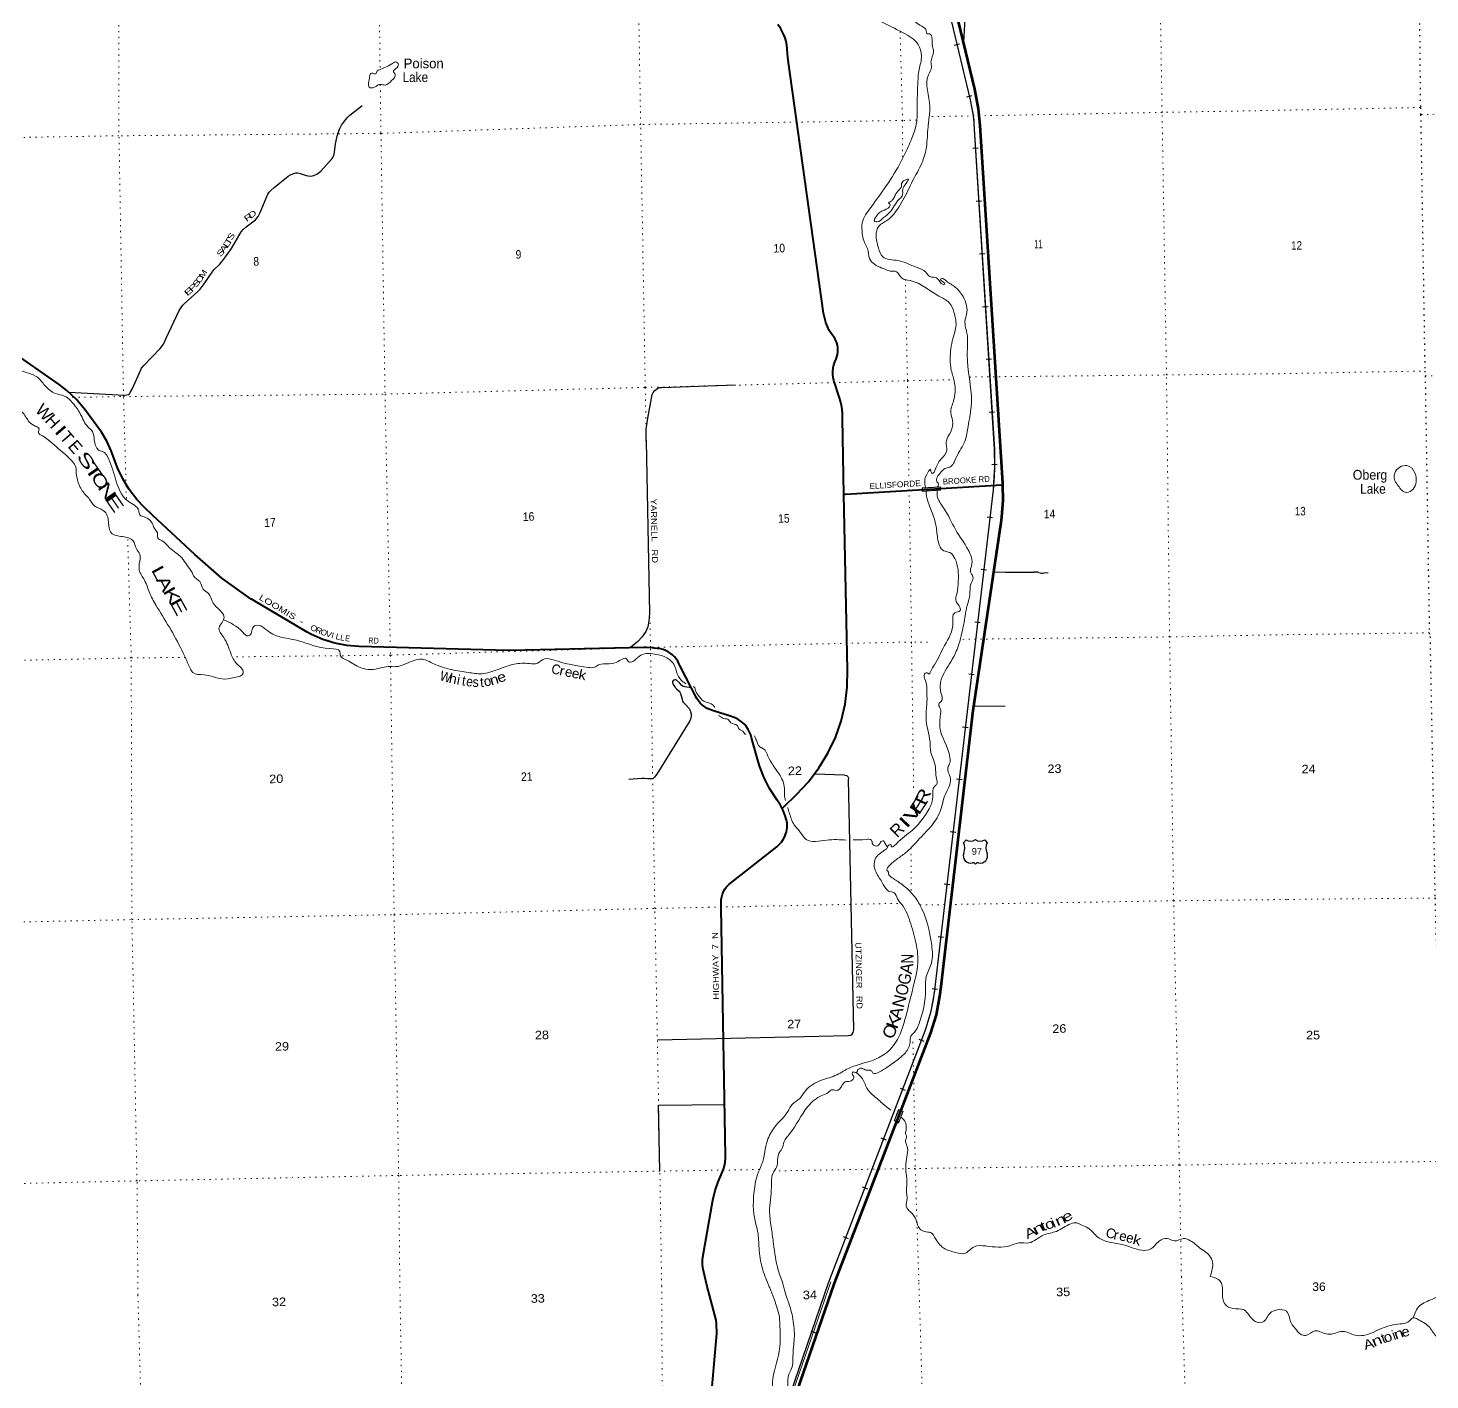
# Model space of a CAD drawing. Header units: feet. Extents: x 242557 to 489137, y 368785 to 557307.
# Drawn here: x 369920 to 398559, y 460875 to 488499 of the extents above; entities that cross this region are included whole.
import ezdxf
from ezdxf.enums import TextEntityAlignment as Align

# ---------------------------------------------------------------- set-up
doc = ezdxf.new("R2010")
doc.units = ezdxf.units.FT
doc.header["$LTSCALE"] = 80
doc.header["$PDMODE"] = 32
doc.header["$PDSIZE"] = 40
doc.linetypes.add('DOTTED', pattern=[1.5, 0.3, -1.2])
for name, color, linetype, lineweight in [('16', 7, 'Continuous', 25), ('20', 7, 'Continuous', 70), ('26', 7, 'Continuous', 40), ('27', 7, 'Continuous', 25), ('29', 7, 'Continuous', 25), ('30', 7, 'Continuous', 35), ('34', 7, 'Continuous', 25), ('39', 7, 'Continuous', 13), ('41', 7, 'Continuous', 13), ('57', 7, 'Continuous', 13), ('6', 7, 'DOTTED', 25), ('61', 7, 'Continuous', 13), ('7', 7, 'DOTTED', 13)]:
    doc.layers.add(name, color=color, linetype=linetype, lineweight=lineweight)

msp = doc.modelspace()

# ---------------------------------------------------------------- linework, layer by layer
at = {"layer": '16'}
for p, q in [((389029.59, 471851.74), (389080.9, 471910.5)), ((389272.66, 471916.47), (389272.38, 471916.27)), ((389464.75, 471910.59), (389516.14, 471851.74))]:
    msp.add_line(p, q, dxfattribs=at)
for centre, radius, start, end in [((388836.61, 471741.11), 222.05, 332.97043, 29.75871), ((389171.98, 472068.16), 182.07, 239.97227, 303.45418), ((389373.76, 472067.66), 181.52, 236.33975, 300.08743), ((389373.75, 472068.16), 182.07, 236.54582, 236.59441), ((389709.11, 471741.11), 222.05, 150.24129, 207.02957), ((389175.8, 471586.21), 151.42, 159.09177, 283.81923), ((389369.92, 471586.21), 151.42, 256.18077, 20.90823)]:
    msp.add_arc(centre, radius, start, end, dxfattribs=at)
for centre, major_axis, start_param, end_param in [((389231.14, 471387.39), (-19.56, 51.67), 4.95877769, 6.28318531), ((389314.59, 471387.39), (19.56, 51.67), 0, 1.32637542)]:
    msp.add_ellipse(centre, major_axis=major_axis, ratio=0.929097, start_param=start_param, end_param=end_param, dxfattribs=at)
at = {"layer": '20'}
for points in [[(389835.95, 479168.77), (389835.37, 479196.91), (389371.92, 486505.88), (389338.79, 486849.19), (389260.77, 487248.54), (387098.28, 496227.86), (387067.16, 496367.57), (387023.45, 496652.45), (387009.76, 496940.33), (387012.46, 497049.66), (387463.47, 502134.45), (387485.49, 502492.27), (387469.98, 502850.44), (387417.12, 503205.01), (387327.49, 503552.12), (387213.23, 503861.95), (385174.54, 508892.47)], [(386397.52, 462855.95), (387753.71, 466384.99), (388362.36, 467968.81), (388475.44, 468336.83), (388549.43, 468714.65), (388572.48, 468917.22), (389229.65, 474553.45), (389271.79, 474872.32), (389319.93, 475193.36), (389796.97, 478397.16), (389813.22, 478502.78), (389842.49, 478849.27), (389835.95, 479168.77)], [(381480.86, 448399.25), (381563.45, 448785.19), (381569.89, 448815.3), (381648.14, 449110.31), (381657.16, 449144.32), (381662.38, 449160.31), (386397.52, 462855.95)]]:
    msp.add_lwpolyline(points, dxfattribs=at)
at = {"layer": '26'}
for points in [[(386588.12, 478970.59), (386555.79, 480518.72), (386554.73, 480638.25), (386541.19, 480757), (386515.31, 480873.7), (386493.96, 480942.2), (386378.06, 481298.57), (386365.31, 481361.9), (386359.26, 481426.2), (386359.95, 481490.79), (386367.4, 481554.95), (386381.51, 481617.98), (386402.13, 481679.19), (386426.8, 481733.59), (386443.87, 481779.26), (386456.07, 481826.45), (386463.27, 481874.67), (386465.39, 481923.37), (386462.41, 481972.03), (386454.36, 482020.11), (386441.33, 482067.08), (386423.46, 482112.43), (386400.95, 482155.67), (386374.27, 482196), (386334.57, 482247.53), (386288.06, 482320.91), (386249.47, 482398.76), (386219.23, 482480.22), (386197.67, 482564.38), (386170.95, 482675.71), (385447.32, 487845.88), (385432.98, 487970.55), (385430.95, 488071.02), (385424.03, 488148.78), (385409.02, 488225.38), (385386.09, 488299.99), (385355.48, 488371.8), (385342.01, 488397.99), (385295.84, 488483.27), (385238.01, 488568.15)], [(385325.44, 472553.8), (385290.66, 472621.47), (385224.62, 472722.38), (385069.28, 472961.92), (384957.6, 473177.45), (384869.06, 473403.48), (384841.33, 473492.86), (384699.19, 473996.75), (384682.91, 474055.68), (384660.57, 474112.59), (384632.39, 474166.85), (384598.7, 474217.87), (384559.86, 474265.08), (384516.3, 474307.98), (384468.49, 474346.09), (384416.96, 474378.99), (384362.28, 474406.33), (384305.03, 474427.8), (384291.28, 474431.96), (383920.93, 474549.2), (383904.04, 474553.8), (383847.8, 474573.26), (383793.9, 474598.5), (383742.93, 474629.24), (383695.46, 474665.13), (383652, 474705.79), (383613.03, 474750.77), (383578.97, 474799.57), (383249.97, 475448.33), (383217.04, 475515.27), (383191.03, 475564.41), (383160.03, 475610.56), (383124.37, 475653.21), (383084.45, 475691.91), (383040.71, 475726.22), (382993.62, 475755.77), (382943.69, 475780.23), (382891.49, 475799.34), (382837.57, 475812.89), (382835.14, 475813.36), (382711.94, 475829.34), (382686.79, 475832.6), (382661.94, 475834.13), (382551.77, 475839.37), (382526.92, 475840.55), (382501.77, 475840.02), (379775.35, 475781.8), (379468.24, 475785.86), (376684.79, 475860.21), (376433.43, 475883.52), (376185.88, 475932.97), (375944.85, 476008.03), (375712.99, 476107.87), (375621.15, 476155.73), (374487.56, 476826.31), (374480.83, 476830.55), (373878.91, 477255.45), (373324.7, 477740.93), (372466.25, 478542.09), (372289.05, 478707.42), (372140.2, 478866.96), (371985.88, 479068.53), (371853.47, 479285.13), (371744.42, 479514.39), (371659.94, 479753.78), (371621.24, 479860.82), (371532.47, 480055.88), (371423.8, 480240.59), (371082.57, 480706.28), (370907.08, 480908.97), (370711.36, 481092.19), (370553.06, 481215.28), (369539.92, 481921.81)], [(386588.12, 478970.59), (386617.41, 478972.38), (388562.18, 479091.05), (389809.47, 479167.15), (389835.95, 479168.77)], [(385325.44, 472553.8), (385352.22, 472579.9), (385620.1, 472840.87), (385862.73, 473098.49), (386077.11, 473380.05), (386260.87, 473682.48), (386412.02, 474002.47), (386528.9, 474336.49), (386610.21, 474680.91), (386655.08, 475031.94), (386663.02, 475385.74), (386662.84, 475391.46), (386588.12, 478970.59)], [(383783.11, 462810.46), (383707.99, 463168.18), (383700.18, 463244.23), (383700.37, 463320.67), (383706.84, 463385.53), (383910.6, 464550.65), (383956.85, 464744.66), (384018.63, 464921.77), (384077.54, 465065.29), (384125.61, 465181.83), (384148.23, 465253.83), (384163.21, 465327.8), (384170.37, 465402.92), (384170.68, 465455.92), (384080.16, 470513.69), (384077.57, 470577.41), (384076.41, 470634.07), (384081.18, 470690.54), (384091.83, 470746.2), (384108.23, 470800.44), (384130.22, 470852.66), (384157.55, 470902.31), (384189.91, 470948.83), (384226.96, 470991.7), (384232.77, 470997.66), (385219.54, 471771.38), (385266.77, 471816.41), (385309.03, 471866.13), (385345.87, 471919.99), (385376.87, 471977.41), (385401.7, 472037.75), (385412.88, 472072.84), (385423.36, 472118.76), (385428.99, 472165.53), (385429.69, 472212.62), (385425.47, 472259.53), (385424.8, 472263.34), (385420.39, 472288.37), (385413.56, 472313.34), (385389.41, 472401.76), (385345.79, 472514.2), (385325.44, 472553.8)], [(383861.62, 460355.61), (383987.96, 461824.69), (383984.94, 462026.35), (383978.55, 462100.03), (383783.11, 462810.46)]]:
    msp.add_lwpolyline(points, dxfattribs=at)
at = {"layer": '29'}
for p, q in [((370756.22, 481059.74), (371889.39, 481000.15)), ((382546.45, 480054.7), (382617.3, 476542.76)), ((390677.97, 477366.58), (390757.37, 477374.54)), ((389239.35, 474648.45), (389879.62, 474645.46)), ((386787.19, 468026.77), (386683.01, 473150.48)), ((382777.23, 467824.01), (386676.46, 467910.59))]:
    msp.add_line(p, q, dxfattribs=at)
for points in [[(388980.66, 493819.67), (389048.09, 488570.21), (389031.35, 488201.01)], [(371889.39, 481000.15), (371936.63, 481001.52), (371971.85, 481014.5), (371991.3, 481026.56), (372008.92, 481049.74), (372050.62, 481130.43), (372221.14, 481516.22), (372240.62, 481550.53), (372287.87, 481605.25), (372621.51, 481953.95), (372667.87, 482009.6), (372688.24, 482042.98), (372740.14, 482161.68), (373007.05, 482725.54), (373045.07, 482791.39), (373073.78, 482829.4), (373106.23, 482863.73), (373391.68, 483114.12), (373437.07, 483163.26), (373518.63, 483274.55), (373694.74, 483534.24), (373718.81, 483563.89), (373837.44, 483675.18), (373865.27, 483706.73), (373896.75, 483749.37), (374074.69, 483994.2), (374274.87, 484335.48), (374315.69, 484385.59), (374378.67, 484439.34), (374564.03, 484580.31), (374595.58, 484611.88), (374617.82, 484645.26), (374660.41, 484728.69), (374816.11, 485107.06), (374843.04, 485143.28), (374876.4, 485178.52), (374949.57, 485240.61), (375231.3, 485470.6), (375283.26, 485498.48), (375342.58, 485524.44), (375388.91, 485537.43), (375424.07, 485537.37), (375479.74, 485526.3), (375602.01, 485485.44), (375639.14, 485476.22), (375679.92, 485474.36), (375722.55, 485476.22), (375757.71, 485485.44), (375818.94, 485511.46), (375876.34, 485552.21), (375900.49, 485572.67), (376135.84, 485834.13), (376155.36, 485864.8), (376164.63, 485892.62), (376180.32, 485960.26), (376202.56, 486130.9), (376232.22, 486286.7), (376254.53, 486359.1), (376290.68, 486447.21), (376325.89, 486513.99), (376381.5, 486599.31), (376446.37, 486673.5), (376492.71, 486718.01), (376742.71, 486916.3)], [(382546.45, 480054.7), (382550.15, 480304.16), (382579.8, 480530.44), (382668.77, 481012.68), (382687.31, 481053.49), (382724.38, 481094.29), (382787.4, 481138.81), (382828.18, 481153.65), (382868.96, 481157.36), (384370.34, 481205.58)], [(389647.44, 477390.06), (389885.43, 477380.77), (390467.37, 477384.06)], [(382617.3, 476542.76), (382603.91, 476377.57), (382577.96, 476266.29), (382537.18, 476169.84), (382459.33, 476051.13), (382377.77, 475962.1), (382217.75, 475832.45)], [(383471.42, 475015.01), (383328.65, 475036.58), (383300.84, 475045.85), (383273.05, 475066.25), (383224.85, 475118.19), (383165.54, 475173.83), (383150.7, 475181.25), (383135.88, 475181.25), (383113.63, 475173.83), (383098.81, 475166.41), (383083.98, 475147.86), (383083.98, 475129.32), (383098.81, 475088.51), (383147, 475018.03), (383165.54, 474999.48), (383221.15, 474947.55), (383234.11, 474929), (383250.8, 474899.32), (383280.46, 474788.03), (383289.72, 474745.38), (383302.7, 474724.97), (383362.02, 474665.62), (383425.04, 474595.14), (383445.42, 474554.33), (383454.7, 474524.66), (383465.81, 474482), (383465.82, 474439.34), (383460.25, 474398.53), (383436.16, 474346.6), (382765.17, 473252.27), (382720.69, 473192.92), (382706.78, 473179.01), (382690.1, 473167.88), (382673.42, 473160.46), (382653.96, 473159.53), (382579.82, 473159.53), (382510.3, 473164.17), (382461.19, 473163.24), (382195.2, 473147.48)], [(386602.17, 473235.48), (386602.17, 473235.48), (385992.25, 473256.61)], [(386602.17, 473235.48), (386636.78, 473227.71), (386654.39, 473218.44), (386665.97, 473206.85), (386675.71, 473188.76), (386683.01, 473150.48)], [(386676.46, 467910.59), (386727.62, 467922.07), (386757.28, 467940.62), (386777.67, 467972.15), (386787.19, 468026.77)], [(382827.34, 465141.64), (382801.61, 466487.38), (384150.84, 466504.05)]]:
    msp.add_lwpolyline(points, dxfattribs=at)
for centre, radius, start, end in [((390480.24, 477048.44), 335.88, 74.29643, 92.19639), ((390633.75, 477558.07), 196.52, 251.42711, 283.00336)]:
    msp.add_arc(centre, radius, start, end, dxfattribs=at)
at = {"layer": '34'}
for p, q in [((388841.59, 488151.57), (388949.16, 488177.32)), ((389091.76, 487094.99), (389199.33, 487120.74)), ((389220.43, 486042.34), (389330.82, 486049.25)), ((389285.69, 484958.51), (389396.08, 484965.42)), ((389355.31, 483888.56), (389465.71, 483895.47)), ((389420.58, 482804.73), (389530.97, 482811.64)), ((389490.2, 481734.78), (389600.59, 481741.69)), ((389555.46, 480650.95), (389665.86, 480657.86)), ((389608.84, 479583.23), (389719.45, 479584.31)), ((389514.79, 478509.13), (389624.64, 478496.24)), ((389392.45, 477443.92), (389502.31, 477431.03)), ((389263.35, 476365.83), (389373.2, 476352.94)), ((389141.01, 475300.62), (389250.87, 475287.73)), ((389011.9, 474222.53), (389121.76, 474209.64)), ((388889.57, 473157.32), (388999.42, 473144.43)), ((388760.46, 472079.23), (388870.32, 472066.34)), ((388638.13, 471014.01), (388747.98, 471001.13)), ((388509.02, 469935.92), (388618.88, 469923.04)), ((388386.68, 468870.72), (388496.54, 468857.82)), ((388115.8, 467836.68), (388219.08, 467797.09)), ((387734.46, 466834.57), (387837.74, 466794.98)), ((387343.39, 465821.65), (387446.67, 465782.06)), ((386962.05, 464819.54), (387065.34, 464779.95)), ((386570.98, 463806.62), (386674.26, 463767.03)), ((385908.68, 461872.73), (386013.23, 461836.62))]:
    msp.add_line(p, q, dxfattribs=at)
at = {"layer": '34', "lineweight": 13}
for p, q in [((388238.45, 467999.89), (386264.41, 462850.08)), ((386316.52, 462881.76), (381503.94, 448946.6))]:
    msp.add_line(p, q, dxfattribs=at)
for points in [[(386597.94, 497756.9), (389165.23, 487029.07), (389200.16, 486852.97)], [(389241.98, 486548.27), (389249.49, 486434.24), (389659.36, 479889.64), (389662.95, 479521.39), (389652.2, 479335.8)], [(389652.2, 479335.8), (389636.53, 479065.32), (388444.04, 468900.43)]]:
    msp.add_lwpolyline(points, dxfattribs=at)
at = {"layer": '34'}
for points in [[(386599.01, 497757.14), (389166.3, 487029.31), (389201.24, 486853.19), (389208.4, 486819.35), (389214.75, 486785.5), (389220.53, 486751.54), (389225.95, 486717.3), (389230.56, 486683.08), (389234.55, 486648.93), (389238.2, 486614.51), (389241.03, 486580.1), (389243.08, 486548.34), (389250.59, 486434.31), (389660.46, 479889.68), (389664.05, 479521.36), (389653.3, 479335.74), (389637.63, 479065.22), (388445.13, 468900.3), (388436.78, 468829.22), (388426.85, 468758.72), (388415.7, 468688.35)], [(388415.7, 468688.35), (388403.68, 468617.67), (388390.09, 468547.58), (388375.32, 468478.04), (388359.7, 468408.17), (388342.49, 468338.89), (388324.11, 468270.15), (388304.47, 468201.15), (388283.69, 468133.09), (388262.1, 468065.12), (388239.48, 467999.51), (386266.98, 462853.7)], [(386267, 462853.71), (381504.98, 448946.24), (381499.87, 448931.85), (381470.99, 448858.02), (381441.52, 448785.03), (381410.62, 448712.25), (381377.91, 448639.92), (381344.61, 448568.41), (381310.11, 448497.53), (381273.79, 448427.07), (373438.12, 434617.2)]]:
    msp.add_lwpolyline(points, dxfattribs=at)
at = {"layer": '34', "lineweight": 13}
for centre, radius, start, end in [((387268.62, 486432.65), 1976.74, 3.35322, 12.27674), ((384380.3, 469354.43), 4089.03, 340.65459, 353.62537)]:
    msp.add_arc(centre, radius, start, end, dxfattribs=at)
at = {"layer": '39'}
msp.add_line((387653.9, 466305.57), (387660.75, 466301.12), dxfattribs=at)
for points in [[(382311.61, 500461.21), (382408.64, 500303.88), (382496.07, 500281.9), (382584.29, 500306.49), (382622.11, 500250.81), (382609.77, 500027.86), (382640.68, 499850.57), (382735.75, 499768.07), (382784.34, 499686.37), (382842.34, 499554.32), (383131.48, 499310.98), (383463.22, 499060.66), (383649.05, 498751.85), (383725.15, 498468.49), (383791, 498267.83), (383739.31, 498082.3), (383776.8, 497884.94), (383930.49, 497492.31), (384027.26, 497345.09), (384351.54, 496685.75), (384524.73, 496396.85), (384904.49, 496087.08), (385037.69, 496013.68), (385190.92, 495946.88), (385768.38, 495800.18), (386002.18, 495741.58), (386206.83, 495639.7), (386270.24, 495455.18), (386265.96, 494924.8), (386190.89, 494552.45), (386142.33, 494324.5), (386129.36, 494048.91), (386101.24, 493580.64), (386030.2, 493208.4), (385976.12, 493036.97), (385927.04, 492829.24), (385570.02, 492117.54), (385455.71, 492009.29), (385403.18, 491933.02), (385435.73, 491923.76), (385509.19, 491972.24), (385506.27, 491852.75), (385456.33, 491754.29), (385502.06, 491704.9), (385564.05, 491728.79), (385605.16, 491778.45), (385646.32, 491749.18), (385584.44, 491644.33), (385466.89, 491582.54), (385375.33, 491608.46), (385292.68, 491525.33), (385153.3, 491448.79), (385055.03, 491345.01), (384992.36, 491347.41), (384908.22, 491320.9), (384833.12, 491335.12), (384681.42, 491189.45), (384497.95, 490945.79), (384478.5, 490840.04), (384482.11, 490779.42), (384509.68, 490729.55), (384478.87, 490672.06), (384412.52, 490583.29), (384363.91, 490357.36), (384458.55, 490214.13), (384593.08, 489936.35), (384681.98, 489703.92), (384831.81, 489535.84), (384973.56, 489367.54), (385281.14, 489345.29), (385490.36, 489377.11), (385795.03, 489466.09), (385994.16, 489497.65), (386134.92, 489521.6), (386379.07, 489376.24), (386762.97, 489062.53), (386795.47, 488978.38), (386772.36, 488935.27), (386855.06, 488862.57), (387339.82, 488630.45), (387794.15, 488403.6), (388105.44, 488162.86), (388172.04, 487933.89), (388122.95, 487649.25), (388094.78, 487336.83), (388083.55, 486917.59), (388073.97, 486589.47), (387952.96, 486197.69), (387800.24, 485859.72), (387134.39, 484832.26), (386962.82, 484520.11), (386962.44, 484303.54), (386990.52, 484156.53), (387067.48, 483994.63), (387111.29, 483787.32), (387362.78, 483593.58), (387534.07, 483531.3)], [(389160.97, 480564.64), (389191.68, 480856.89), (389105.74, 481824.07), (389100.24, 482265.13), (389066.04, 482414), (389059.83, 482496.82), (389099.15, 482692.14), (388994.74, 483053.7), (388845.07, 483215.71), (388659.92, 483344.41), (388590.29, 483381.03), (388558.26, 483370.07), (388601.92, 483322.64), (388645.9, 483263.08), (388599.32, 483267.93), (388530.8, 483338.98), (388474.82, 483394.18), (388344.91, 483419.09), (388259.77, 483507.92), (388065.16, 483612.09), (387694, 483748.03), (387380.95, 483824.78), (387291.3, 484008.62), (387246.01, 484272.56), (387286.33, 484429.46), (387464.49, 484567.73), (387705.85, 484837.19), (387919.82, 485227.37), (388015.65, 485424.19), (388196.15, 485781.1), (388271.43, 486068.46), (388305.12, 486478.17), (388319.79, 486612.13), (388342.64, 486896.08), (388313.51, 487544.98), (388374.18, 487696.35), (388365.31, 487803.38), (388418.28, 488017.29), (388387.91, 488174.35), (388336.13, 488377.4), (388279.25, 488390.07), (388269.85, 488440.42), (388139.51, 488558.42), (387923.03, 488726.77), (387636.05, 488810.28), (387430.03, 488887.84), (387316.42, 488984.01), (387255.66, 488990.51), (387278.71, 488958.73), (387302.29, 488906.73), (387172.1, 488941.76), (387124.52, 488985.03), (387141.51, 489030), (387075.28, 489091), (386953.02, 489209.21), (386760.01, 489406.51), (386228.73, 489718.36), (386045.91, 489758.07), (385725.25, 489662.6), (385345.96, 489569.62), (385005.71, 489605.19), (384940.38, 489708.71), (384672.56, 490371.56), (384710.39, 490700.43), (384892.11, 491010.82), (385110.26, 491164.32), (385575.67, 491439.68), (385832.91, 491565.87), (386034.26, 491589.39), (386081.59, 491633.14), (386048.03, 491680.83), (385921.35, 491659.28), (385860.53, 491667.79), (385864.68, 491817.67), (385860.87, 492040.2), (385980.65, 492247.77), (386144.47, 492470.67), (386185.79, 492512.23), (386154.83, 492537.73), (386104.21, 492542.46), (386117.28, 492660.2), (386113.46, 492728.91), (386079.63, 492786.71), (386102.05, 492933.02), (386119.16, 492973.95), (386190.81, 492937.38), (386246.85, 492957.07), (386319.72, 493027.81), (386386.97, 493082.2), (386416.81, 493022.27), (386457.01, 492875.58), (386492.7, 492746.99), (386527.01, 492747.9), (386501.74, 492864.62), (386436.31, 493126), (386395.99, 494047.83), (386424.9, 494331.94)], [(377099.2, 487648.23), (377348.58, 487766.11), (377446.58, 487803.1), (377479.67, 487773.61), (377428.03, 487662.96), (377382.78, 487617.24), (377420.91, 487549.44), (377347.39, 487426.07), (377218.53, 487333.62), (377115.17, 487347.09), (377035.23, 487314.62), (376933.25, 487275.51), (376890.39, 487292.59), (376878.02, 487379.29), (376896.99, 487503.25), (376911.81, 487554.24), (376941.55, 487575.26), (377016.6, 487563.07), (377038.17, 487587.93), (377051.4, 487622.68), (377099.2, 487648.23)], [(387562.36, 484968.95), (387609.21, 485030.9), (387647.46, 485112.86), (387737.55, 485220.48), (387762.62, 485265.67), (387765.17, 485322.4), (387790.41, 485361.52), (387862.06, 485401.86), (387898.12, 485412.93), (387858.02, 485324.85), (387788.38, 485207.65), (387775.94, 485065.65), (387713.05, 484999.23), (387528.04, 484737.32), (387391.74, 484620.39), (387260.6, 484538), (387215.93, 484546.95), (387251.42, 484657.17), (387337.94, 484746.48), (387413.85, 484778.84), (387528.42, 484876.98), (387521.68, 484903.11), (387500.86, 484926.85), (387532.62, 484947.93), (387562.36, 484968.95)], [(387534.07, 483531.3), (387663.72, 483516.5), (387765.96, 483391.69), (387943.09, 483337.67), (388522.92, 483023.05), (388738.56, 482887.06), (388834.58, 482691.25), (388877.75, 482431.3), (388814.37, 482152.36), (388758.53, 481740.04), (388780.88, 481503.83), (388848.05, 481252.61), (388825.51, 480879.62), (388771.27, 480637.35), (388807.65, 480482.47), (388771.3, 480250.79), (388681.32, 480062.22), (388681.95, 479961.04), (388690.29, 479874.23), (388575.71, 479699.18), (388460.01, 479489.69), (388393.72, 479398.9), (388364.46, 479436.58), (388355.17, 479482.88), (388302.26, 479420.77), (388236.65, 479226.78), (388252.12, 479112.75)], [(369431.04, 480913.06), (369292.48, 481113.82), (369179.35, 481268.71), (369055.49, 481293.78), (368687.85, 481603.87), (368634.58, 481709.73), (368713.2, 481869.66), (368727.07, 482033.97), (368779.6, 482110.23), (369049.84, 481971.63), (369211.94, 481874.71), (369315.35, 481782.31), (369500.45, 481732.54), (369713.54, 481539.82), (369934.17, 481444.43), (370110.03, 481362.04), (370263.84, 481196.08), (370480.22, 481031.78), (370663.35, 480979.93), (370789.02, 480886.1), (370914.25, 480731.53), (370987.92, 480618.11), (371058.34, 480474.25), (371146.5, 480347.04), (371208.54, 480292.01), (371310.71, 479938.49), (371373.12, 479869.3), (371464.9, 479835.29), (371542.12, 479740.18), (371698.89, 479307.15), (371963.86, 478830.42), (372180.98, 478637.8), (372205.51, 478549.39), (372293.41, 478509.2), (372467.09, 478355.92), (372503.68, 478269.85), (372564.55, 478182.41), (372571.29, 478079.36), (372661.74, 478019.01), (372812.84, 477879.29), (373058.54, 477675.28), (373161.25, 477532.27), (373270.5, 477371.21), (373300.56, 477303.19), (373426.76, 477189.13), (373499.46, 477035.2), (373611.1, 476936.95), (373681.63, 476789.04), (373800.76, 476636.34), (373924.56, 476459.47), (373886.9, 476355.26), (373821.03, 476248.28), (373917.21, 476046.4), (374060.97, 475724.35), (374185.83, 475507.03), (374295.77, 475396.59), (374313.94, 475320.16), (374140.62, 475228.57), (373882.85, 475199.51), (373515.04, 475284.94), (373285.64, 475329.5), (373237.2, 475405.13), (373091.47, 475725.11), (372559.95, 476662.34), (372409.23, 476941.71), (372296.91, 477220.08), (372192.65, 477421.74), (372193.19, 477555.33), (372200.32, 477745.77), (372134.73, 477859.4), (372065.9, 478019.5), (371851.53, 478106.95), (371621.34, 478181.84), (371576.2, 478285.89), (371539.46, 478531.84), (371457.82, 478641.01), (371277.61, 478735.43), (371177.23, 478866.36), (371027.14, 479044.56), (370928.31, 479270.65), (370904.94, 479391.47), (370895.33, 479526.82), (370829.74, 479640.45), (370659.84, 479803.96), (370331.39, 480082.7), (370212.05, 480166.58), (370131.43, 480237.32), (370143.7, 480308.48), (370065.41, 480367.13), (369946.12, 480448.99), (369822.27, 480627.88), (369723, 480716.34), (369560.79, 480817.31), (369431.04, 480913.06)], [(388501.3, 479125.19), (388518.53, 479183.6), (388484.86, 479235.34), (388479.5, 479285.79), (388553.12, 479405.12), (388649.63, 479498.74), (388747.9, 479525.61), (388882.02, 479725.47), (389060.93, 480066.15), (389123.94, 480359.25), (389160.97, 480564.64)], [(397927.74, 479123.16), (397824.57, 479325.64), (397878.3, 479470.47), (398016.14, 479556.22), (398150.03, 479536.59), (398266.9, 479356.66), (398268.33, 479184.57), (398184.03, 479051.28), (398053.3, 479014.27), (397967.16, 479073.31), (397927.74, 479123.16)], [(388265.46, 479035.78), (388269.2, 478986.79), (388397.08, 478577.28), (388465.8, 478344.32), (388501.16, 478074.05), (388627.03, 477818.31), (388749.19, 477781.05), (388853.34, 477660.34), (388923.96, 477200.75), (388890.53, 476934.74), (388878.31, 476784.65), (388941.35, 476691.19), (388962.01, 476596.61), (388850.15, 476549.13), (388814.71, 476359.98), (388641.48, 475879.8), (388439.62, 475489.94), (388354.58, 475344), (388325.31, 475304.78), (388270.23, 475325.59), (388232.52, 475300.31), (388247.81, 475179.28), (388283.12, 474911.03), (388281.25, 474674.19), (388263.97, 474408.6), (388345.64, 473912.87), (388363.31, 473700.83), (388451.2, 473429.92), (388478.38, 473163.48), (388487.41, 473050.38), (388436.15, 473002.48), (388401.46, 472785.01), (388286.39, 472474.35), (387986.92, 472110.25), (387651.11, 471822.11), (387561.56, 471771.17), (387551.25, 471779), (387550.46, 471809.34), (387512.06, 471810.35), (387469.35, 471744.46), (387417.99, 471700.6), (387224.8, 471519.43), (387218.15, 471310.8), (387345.45, 471077.36), (387440.47, 470919.97), (387500.48, 470864.88), (387610.48, 470829.33), (387682.34, 470707.76), (387797.48, 470552.93), (387897.7, 470351.16), (388030.09, 469923.56), (388098.48, 469472.01), (388004.07, 468912.95), (387850.48, 468299.71), (387679, 467829.7), (387428.08, 467539.74), (387147.04, 467396.74), (386814.38, 467296.9), (386574.93, 467185.34), (386441.56, 467110.99), (386129.4, 466999.55), (385805.71, 466788.63), (385676.79, 466621.3), (385532.42, 466504.16), (385439.3, 466358.01), (385170.9, 466041.28), (385022.59, 465766.17), (384970.15, 465532.04), (384943.48, 465393.71), (384911.88, 465289.66), (384822.53, 465076.82), (384746.13, 464678.13)], [(385342.15, 462839.14), (385245.43, 463120.74), (385148.52, 463658.57), (385108.28, 463961.09), (385068.94, 464306.14), (385106.09, 464815.12), (385140.84, 465107.47), (385208.52, 465222.59), (385269.24, 465525.76), (385314.13, 465585.63), (385364.49, 465744.82), (385477.47, 465903.64), (385850.57, 466463.97), (386137.62, 466686.06), (386271.15, 466754.35), (386336.48, 466804.64), (386427.68, 466792.88), (386546.5, 466883.03), (386610.93, 466967.71), (386685.51, 466973.72), (386777.08, 467024.71), (386791.95, 467073.68), (386756.32, 467123.33), (386775.28, 467170.38), (386822.07, 467157.45), (386861.75, 467184.81), (386863.19, 467207.11), (386892.98, 467226.11), (386910.73, 467242.76), (386998.04, 467224.83), (387089.51, 467202.95), (387146.29, 467194.33), (387179.85, 467146.64), (387312.53, 467170.37), (387598.51, 467356.01), (387841.57, 467560.75), (387941.01, 467773.86), (387955.89, 467899.73), (388030.42, 467984.68), (388115.3, 468136.68), (388253.7, 468866.91), (388269.38, 469116.26), (388375.2, 469394.3), (388379.84, 469756.7), (388131.63, 470596.14), (387963.96, 470828.52), (387738.66, 471024.98), (387547.4, 471155.54), (387499.49, 471210.94), (387498.38, 471253.42), (387467.2, 471287), (387528.93, 471397.92), (387663.26, 471512.77), (387843.59, 471645.03), (388097.49, 471898.63), (388380.23, 472207.64), (388569.6, 472534.43), (388647.06, 472815.77), (388763.13, 473164.91), (388712.68, 473394.31), (388747.05, 473470.1), (388753.91, 473593.74), (388547.7, 474217.73), (388562.85, 474487.31), (388549.53, 474610.42), (388526.21, 474652.31), (388525.26, 474688.71), (388576.51, 474736.61), (388569.73, 474918.58), (388556.62, 475110.51), (388744.13, 475508.08), (388882.83, 475764.72), (388935.63, 475907.79), (388996.14, 476142.13), (389065.68, 476494.1), (389081.04, 476601.77), (389157.65, 476915.47), (389185.7, 477155.02), (389225.17, 477267.38), (389194.95, 477341.47), (389171.43, 477391.44), (389194.54, 477511.46), (389123.33, 477839.48), (388866.17, 478249.63), (388622.18, 478696.55), (388492.7, 478936.01), (388491.33, 479048.66)], [(373921.85, 476408.8), (374306.22, 476153.8), (374421.32, 476077.9), (374476.61, 476125.91), (374505.99, 476238), (374567.24, 476290.21), (374851.55, 476154), (375120.94, 476047.76), (375445.89, 475979.41), (376086.34, 475818.19), (376289.92, 475756.76), (376295.76, 475688.1), (376431.78, 475584.42), (376716.63, 475427.99), (376925.63, 475390.99), (377281.55, 475450.97), (377435.05, 475450.97), (377771.38, 475565.07), (377976.46, 475600.83), (378207.07, 475509.76), (378575.79, 475389.95), (378914.6, 475332.08), (379183.95, 475304.77), (379520.96, 475392.58), (379853.41, 475500.51), (380162.06, 475514.72), (380327.51, 475521.1), (380468.59, 475609.82), (380671.27, 475582.78), (381365.89, 475435.12), (381489.01, 475438.37), (381574.58, 475487.17), (381790.18, 475507.02), (381974.64, 475558.43), (382092.24, 475618.19), (382124.48, 475621.07), (382188.96, 475549.91), (382275.59, 475558.26), (382408.17, 475662.95), (382552.17, 475717.34), (382716.08, 475705.47), (382929.65, 475648.35), (383109.22, 475501.29), (383189.57, 475286.85), (383298.94, 475143.17), (383361, 475102.14)], [(383512.47, 475044.29), (383540.01, 475016.79), (383553.49, 474972.77), (383612.66, 474864.89), (383726.9, 474744.44), (383912.74, 474666.36), (383949.16, 474613.57)], [(384027, 474461.08), (384070.64, 474421.58), (384160.46, 474385.49), (384215.27, 474374.79), (384275.71, 474303.52), (384406.42, 474248.27), (384444.71, 474174.4), (384543.4, 474108.18), (384566.61, 474070.34), (384589.13, 474069.06)], [(384756.83, 474033.73), (384800.04, 473948.99), (384828.4, 473868.78), (384868.28, 473811.14), (384946.09, 473770.68), (385034.89, 473619.21), (385262.52, 473256.86), (385373.2, 472964.28), (385375.69, 472792.32), (385396.12, 472714.53)], [(385437.89, 472570.2), (385473.4, 472454.88), (385570.43, 472220.64), (385687.32, 472075.98), (385816.65, 471919.49), (386235.08, 471906.23), (386633.88, 471907.41)], [(386772.66, 471908.5), (387044.66, 471919.47), (387148.02, 471906), (387174.41, 471823.71), (387244.09, 471785.07), (387296.15, 471802.64), (387334.98, 471862.35), (387392.77, 471892.21), (387417.94, 471856.44), (387460.06, 471790.76), (387486.93, 471767.18)], [(386830.89, 467158.83), (386966.86, 467027.69), (387069.41, 466813.83), (387245.63, 466640.37), (387439.97, 466469.41), (387543.74, 466384.88)], [(387753.54, 466240.84), (387771.45, 466229.21), (387860.09, 466083.8), (387857.11, 466043.24), (387858.97, 465972.46), (387843.83, 465933.6), (387866.45, 465841.1), (387848.01, 465773.82), (387875.2, 465661.2), (387850.54, 465292.2), (387875, 464898.19), (387865.96, 464703.66), (387877.11, 464586.57), (387859.1, 464426.2), (387951.14, 464305.17), (388062.46, 464142.14), (388137.82, 463964), (388238.31, 463905.93), (388353.94, 463886.72), (388464.51, 463752.01), (388649.45, 463554.49), (388873.59, 463479.44), (389043.82, 463457.61), (389246.25, 463594.5), (389486.11, 463612.96), (389978.8, 463617.85), (390159.07, 463675.22), (390363.03, 463676.54), (390667.81, 463838.39), (390928.45, 463912.05), (391223.3, 464067.56), (391344.08, 464082.88), (391444.25, 464036.95), (391577.09, 463977.71), (391773.81, 463792.65), (392010.75, 463691.62), (392301.02, 463636.53), (392472.26, 463576.28), (392854.63, 463551.94), (393028.21, 463710.33), (393188.3, 463767.17), (393337.07, 463716.45), (393521.65, 463763.81), (393670.21, 463721.18), (393849.67, 463578.16), (394078.96, 463383.84), (394121.12, 463239.23), (394102.31, 463109.2), (394071.6, 462991.76)], [(384746.13, 464678.13), (384741.17, 464327.86), (384790.6, 464059.99), (384832.13, 463862.74), (384855.22, 463521.31), (384939.01, 463098.5), (385036.45, 462834.84)], [(400730.76, 463110.73), (400457.95, 462788.51), (400416.01, 462646.89), (400317.5, 462505.08), (400142.33, 462326.61), (399886.56, 462085.21), (399436.74, 461867.38), (399344.14, 461766.01), (399110.12, 461662.11), (398871.66, 461671.38), (398681.36, 461775.8), (398535.21, 461967.28), (398302.32, 462118.04), (398225.44, 462146.06), (398108.55, 462058.75), (397953.1, 462021.82), (397583.65, 461931.6), (397204.29, 461786.77), (397028.48, 461790.2), (396775.64, 461868.13), (396474.78, 461808.46), (396205.8, 461878.25), (396026.29, 461786.67), (395911.03, 461812.54), (395808.25, 461929.62)], [(385267.71, 462174.13), (385216.64, 462365.96), (385166.46, 462511.96), (385070.64, 462760.62), (385036.45, 462834.84)], [(385538.3, 462171.63), (385492.68, 462340.87), (385421.96, 462550.74), (385364.93, 462737.81), (385342.15, 462839.14)], [(394071.6, 462991.76), (394274.78, 462895.13), (394319.83, 462687.67), (394372.25, 462421.68), (394531.9, 462334.16), (394761.04, 462304.84), (394858.27, 462205.81), (394990.71, 462069.1), (395138.64, 462054.17), (395292.23, 462239.73), (395436.34, 462305.67), (395624.96, 462279.5), (395688.42, 462153.41), (395727.63, 462026.77), (395767.2, 461975.03), (395808.25, 461929.62)], [(398215.02, 462146.28), (398347.84, 462391.03), (398608.03, 462525.34), (398821.74, 462657.45), (398952.57, 462803.43), (398982.55, 462898.52), (399014.02, 463075.11)], [(385267.71, 462174.13), (385283.57, 461879.81), (385264.63, 461458.42), (385131.08, 460826.03), (385126.95, 460738.91), (385047.06, 460512.49), (384883.16, 459972.52), (384742.51, 459659.75), (384500.36, 459273.88), (384340.58, 459094.25), (384052.35, 458962.37), (383478.5, 458763.43), (383276.99, 458641.57), (383167.15, 458489.36), (383092.61, 458204.37), (382995.75, 457740.77), (382955.11, 457385.69), (382789.14, 456756.63), (382745.77, 456433.87), (382777.22, 455928.6), (382809.75, 455374.78), (382764.93, 455025.68), (382719.22, 454808.11), (382590.79, 454309.4), (382476.02, 453742.19), (382416.07, 453346.21), (382333.5, 452876.86), (382222.63, 452406.88), (381989.15, 451994.9), (381872.66, 451595.63), (381815.91, 451056.02), (381653.62, 450534.3), (381269.44, 449625.15), (381073.73, 449333.41), (380775.18, 449120.34), (380507.75, 448871.54), (380208.61, 448502.62), (379912.26, 448190.43), (379828.42, 448050.95), (379746.87, 447808.3), (379571.15, 447436.05), (379304.39, 447065.83), (379212.75, 446932.03)], [(385538.3, 462171.63), (385575.08, 461772.95), (385547.02, 461397.91), (385517.07, 461107.83), (385463.05, 460991.27), (385438, 460753.92), (385289.22, 460351.91), (385072.01, 459754.09), (384889.28, 459333.11), (384675.88, 459018.72), (384454.39, 458795.22), (384199.3, 458718.72), (383753.89, 458563.11), (383515.87, 458446.51), (383344.77, 458230.2), (383297.26, 458002.48), (383155.99, 457444.8), (383071.71, 456961.24), (383015.67, 456480.34), (383057.19, 455704.09), (383053.47, 455234.47), (382987.38, 454842.4), (382877.27, 454429.1), (382748.25, 453956.7), (382660.07, 453284.84), (382596.13, 452886.74), (382469.49, 452398.2), (382175.18, 451539.61), (382059.23, 451116.07), (382019.04, 450922.91), (381905.07, 450592.51), (381830.25, 450410.72), (381818.54, 450301.17), (381691.99, 449990.73), (381534.81, 449602.71), (381333.58, 449286.56), (381073.11, 449088.51), (380954.99, 449003.33)]]:
    msp.add_spline(points, degree=3, dxfattribs=at)
at = {"layer": '57'}
for p, q in [((387612.99, 466170.94), (387702.62, 466404.32)), ((387702.62, 466404.32), (387800.64, 466366.67)), ((387711.01, 466133.29), (387800.64, 466366.67)), ((387711.01, 466133.29), (387612.99, 466170.94))]:
    msp.add_line(p, q, dxfattribs=at)
msp.add_lwpolyline([(387707.22, 466393.98), (387790.3, 466362.07), (387706.41, 466143.63), (387623.33, 466175.54)], close=True, dxfattribs=at)
msp.add_point((387687.67, 466142.26), dxfattribs=at)
at = {"layer": '6'}
msp.add_lwpolyline([(398024.61, 509104.63), (398020.83, 508284.44), (398035.03, 508181.45), (398140.98, 502920.97), (398133.92, 502843.58), (398220.04, 497537.86), (398306.93, 492193.68), (398362.97, 486875.22), (398367.87, 486731.54), (398454.71, 481490.63), (398460.74, 481391.53), (398545.76, 476140.46), (398559.44, 476063.78), (398660.44, 470721.9), (398816.84, 465340.62), (398967.73, 463079.02)], dxfattribs=at)
at = {"layer": '61'}
for p, q in [((388182.04, 479104.65), (388560.16, 479127.52)), ((388187.46, 479030.63), (388182.04, 479104.65)), ((388187.46, 479030.63), (388562.98, 479053.34)), ((388560.16, 479127.52), (388562.98, 479053.34))]:
    msp.add_line(p, q, dxfattribs=at)
msp.add_lwpolyline([(388552.48, 479119.04), (388190.61, 479097.15), (388194.86, 479039.1), (388554.69, 479060.86)], close=True, dxfattribs=at)
at = {"layer": '7'}
for p, q in [((398362.97, 486875.22), (395363.23, 486816.01)), ((395459.45, 481435.96), (398454.71, 481490.63)), ((398545.76, 476140.46), (395554.82, 476103.03)), ((387956.14, 471743.12), (387963.43, 470830.65)), ((372164.85, 462608.12), (372247.95, 459614.98)), ((377569.39, 459719.01), (377517.06, 462704.54)), ((382864.17, 462794.1), (382878.48, 459832.88))]:
    msp.add_line(p, q, dxfattribs=at)
for points in [[(393481.71, 462980.79), (393437.86, 465265.36), (393322.56, 470666.12), (393239.82, 476057.62), (393176.25, 481411.17), (393086.13, 486776.17), (393000.99, 492104.86), (392895.73, 497507.91), (392795.83, 502783.6), (392790.95, 502892.76), (392658.33, 508183.78), (392638.13, 509023.88)], [(371931.05, 478887.98), (371869.42, 480969.21), (371777.04, 486372.04), (371772.83, 491667), (371701.45, 497010.22), (371582.8, 502384.59), (371475.36, 507639.83), (371451.07, 508657.4)], [(376818.28, 508748.29), (376819.74, 507788.74), (376886.23, 502477.77), (376984.64, 497104.89), (377057.42, 491679.28), (377111.7, 487651.33)], [(382864.16, 462794.56), (382827.34, 465141.64), (382725, 470510.36), (382635.67, 475845.02), (382528.81, 481154.93), (382434.44, 486527.91), (382343.73, 491838.24), (382263.59, 497207.55), (382198.35, 501566.14)], [(387735.02, 488424.79), (387784.61, 486610.18), (387786.01, 485833.43)], [(377115.86, 487342.54), (377129.3, 486345.63), (377212.37, 481018.91), (377323.9, 475684.83), (377398.25, 470382.16), (377491.46, 465053.68), (377517.08, 462702.62)], [(425773.99, 487286.03), (425112.29, 487274.47), (419781.43, 487134.65), (414449.55, 487045.43), (409120.67, 486907.68), (403802.98, 486816.72), (398367.87, 486731.54)], [(388073.63, 486617.79), (387784.61, 486610.18), (382434.44, 486527.91), (377129.3, 486345.63), (371776.21, 486297.69), (366515.07, 486209.67), (364955.57, 486170.59)], [(395363.23, 486816.01), (393086.13, 486776.17), (388323.88, 486687.13)], [(387841.3, 483366.2), (387885.62, 481292.02), (387916.54, 479313.2)], [(398460.74, 481391.53), (403929.54, 481511.8), (409217.82, 481656.85), (414590.58, 481724.6), (419897.98, 481826.36), (425242.98, 481880.27), (425877.77, 481897.64)], [(389154.45, 481367.85), (393176.25, 481411.17), (395459.45, 481435.96)], [(370711.01, 480950.13), (371869.42, 480969.21), (377212.37, 481018.91), (382528.81, 481154.93), (387885.62, 481292.02), (388832.92, 481313.73)], [(387920.33, 479070.07), (387970.19, 475878.86), (388012.84, 472878.68)], [(372164.82, 462612.05), (372146.07, 464943.2), (372042.5, 470281.53), (372027.59, 475628.27), (371955.27, 478070.17)], [(395554.82, 476103.03), (393239.82, 476057.62), (388963.31, 476007.69)], [(388296.29, 475949.64), (387971.02, 475953.21), (382635.67, 475845.02), (377323.9, 475684.83), (374104.62, 475650.45)], [(373130.49, 475640.05), (372027.59, 475628.27), (366635.88, 475512.52), (365131.59, 475507.91)], [(395651.57, 470693.44), (398660.44, 470721.9), (404143.83, 470820.19), (409468.03, 470889), (414808.64, 470945.99), (420103.67, 471071.6), (425514.78, 471152.6), (426084.54, 471161.83)], [(365220.02, 470151.36), (366711.35, 470167.38), (372042.5, 470281.53), (377398.25, 470382.16), (382725, 470510.36), (383822.39, 470533.09), (387753.45, 470614.51)], [(388140.49, 470580.56), (393322.56, 470666.12), (395651.57, 470693.44)], [(387997.32, 467783.44), (388044.93, 465196.13), (388118.19, 462886)], [(426187.14, 465834.32), (425610.56, 465846.05), (420266.35, 465766.72), (414959.83, 465623.33), (409629.97, 465534.15), (404257.61, 465446.16), (398816.84, 465340.62), (395747.96, 465302.77)], [(384858.34, 465174.74), (382827.34, 465141.64), (377491.46, 465053.68), (372146.07, 464943.2), (366811.03, 464822.88), (365308.22, 464807.77)], [(395747.96, 465302.77), (393437.86, 465265.36), (388044.93, 465196.13), (385156.01, 465146.76)], [(388501.15, 447949.42), (388472.3, 449137.48), (388352.72, 454552.17), (388210.3, 459833.91), (388118.19, 462886)], [(393481.67, 462982.64), (393580.51, 459926.88), (393694.62, 454519.6), (393798.95, 449189), (393929.95, 443840.79), (394048.46, 438508.49), (394183.28, 433170.48), (394297.85, 427834.04)]]:
    msp.add_lwpolyline(points, dxfattribs=at)

# ---------------------------------------------------------------- texts
at = {"layer": '16'}
msp.add_text('97', height=140, dxfattribs=at).set_placement((389302.55, 471605.96), align=Align.CENTER)
at = {"layer": '27'}
for s, rotation, width, p in [('ELLISFORDE', 3.492, 1.05, (387112.71, 479077.06)), ('LOOMIS  -', 329.393, 1.35, (374625.01, 476830.43)), ('O', 333.103, 1.1, (375670.66, 476212.93)), ('R', 337.202, 1.1, (375780.63, 476157.34)), ('V', 341.964, 1.1, (375991.2, 476073.29)), ('L', 345.964, 1.1, (376192, 476015.89)), ('E', 351.87, 0.85, (376390.96, 475975.84)), ('R', 357.748, 0.7, (376871.73, 475926.34)), ('D', 357.748, 0.7, (376979.34, 475921.8)), ('HIGHWAY  7  N', 91.025, 1.2, (384038.16, 468646.81))]:
    msp.add_text(s, height=120, rotation=rotation, dxfattribs=dict(at, width=width)).set_placement(p)
for s, rotation, p in [('BROOKE RD', 3.492, (388610.31, 479170.53)), ('O', 337.804, (375883.17, 476114.54)), ('I', 345.964, (376107.21, 476037.08)), ('L', 348.873, (376288.81, 475992))]:
    msp.add_text(s, height=120, rotation=rotation, dxfattribs=at).set_placement(p)
at = {"layer": '30'}
for s, rotation, width, p in [('R', 37.254, 1.45, (374454.21, 484584.74)), ('D', 37.254, 1.45, (374537.06, 484647.83)), ('S', 59.606, 1.35, (374118.82, 484211.51)), ('A', 53.991, 1.55, (373964.81, 483957.47)), ('L', 53.991, 1.7, (374029.18, 484052.93)), ('T', 59.606, 1.55, (374064.33, 484113.68)), ('S', 53.991, 1.5, (373902.31, 483873.28)), ('O', 55.857, 1.3, (373474.98, 483336.65)), ('M', 55.857, 1.25, (373544.21, 483442.83)), ('E', 41.256, 1.7, (373239.46, 483073.79)), ('P', 43.256, 1.75, (373330.22, 483157.84)), ('S', 53.764, 1.5, (373406.7, 483250.32))]:
    msp.add_text(s, height=120, rotation=rotation, dxfattribs=dict(at, width=width)).set_placement(p, align=Align.CENTER)
for s, rotation, width, p in [('YARNELL   RD', 271.156, 1.2, (382640.12, 478882.02)), ('UTZINGER   RD', 271.165, 1.15, (386820.77, 469818.54))]:
    msp.add_text(s, height=120, rotation=rotation, dxfattribs=dict(at, width=width)).set_placement(p)
at = {"layer": '41'}
msp.add_text('Poison', height=200, dxfattribs=at).set_placement((377593.41, 487675.64))
for s, width, p in [('Lake', 0.9, (377570.37, 487395.18)), ('Oberg', 0.95, (396981.67, 479270.28)), ('Lake', 0.9, (397133.51, 478984.33))]:
    msp.add_text(s, height=200, dxfattribs=dict(at, width=width)).set_placement(p)
for s, height, rotation, p in [('W', 250, 313.715, (370050.67, 480676.06)), ('H', 250, 312.094, (370249.72, 480467.88)), ('T', 250, 310.726, (370551.56, 480129.45)), ('E', 250, 310.726, (370718.96, 479945.3)), ('i', 200, 349.975, (378669.09, 475089.45)), ('t', 200, 351.682, (378772.41, 475069.99)), ('t', 200, 4.338, (379161, 475030.79)), ('o', 200, 12.564, (379251.52, 475041.21)), ('e', 200, 347.939, (380873.92, 475260.38)), ('e', 200, 348.18, (381015.69, 475229.33)), ('R', 250, 44.215, (387673.21, 471944.23)), ('A', 250, 81.781, (387972.88, 469156.69)), ('C', 200, 344.475, (391918.67, 463801.69)), ('e', 200, 348.788, (392198.8, 463732.17)), ('e', 200, 346.717, (392337.52, 463699.58))]:
    msp.add_text(s, height=height, rotation=rotation, dxfattribs=at).set_placement(p)
for s, height, rotation, width, p in [('I', 250, 310.726, 1.65, (370442.03, 480253.58)), ('S', 250, 306.173, 1.7, (370897.69, 479742.49)), ('T', 250, 304.715, 1.85, (371047.92, 479518.26)), ('O', 250, 305.715, 1.4, (371187.38, 479320.64)), ('N', 250, 304.769, 1.5, (371328.35, 479112.43)), ('E', 250, 304.725, 1.75, (371472.77, 478890.48)), ('L', 250, 298.952, 1.5, (372427.28, 477429.96)), ('A', 250, 298.952, 1.4, (372528.55, 477224.56)), ('K', 250, 299.952, 1.5, (372667, 476992.99)), ('E', 250, 298.405, 1.6, (372801.13, 476773.07)), ('C', 200, 348.248, 0.95, (380596.64, 475316.31)), ('r', 200, 347.819, 1.1, (380762, 475281.89)), ('W', 200, 343.195, 0.9, (378315.59, 475180.89)), ('h', 200, 348.828, 1.05, (378507.46, 475122.95)), ('e', 200, 351.199, 0.9, (378860.28, 475058.6)), ('s', 200, 359.228, 0.95, (378998.8, 475037.13)), ('n', 200, 16.436, 1.2, (379382.26, 475064.95)), ('e', 200, 19.436, 1.2, (379539.2, 475115.2)), ('k', 200, 348.18, 1.15, (381151.61, 475201.83)), ('R', 250, 64.359, 1.35, (388242, 472595.82)), ('V', 250, 51.804, 1.65, (387978.13, 472246.19)), ('E', 250, 56.819, 1.7, (388111.92, 472395.15)), ('I', 250, 46.907, 1.75, (387863.44, 472126.28)), ('N', 250, 88.359, 0.8, (388005.2, 469382.93)), ('G', 250, 78.07, 0.9, (387925.61, 468932.97)), ('O', 250, 76.524, 0.9, (387872.45, 468710.58)), ('N', 250, 75.714, 1.05, (387806.44, 468464.7)), ('K', 250, 70.858, 1.25, (387672.93, 468026.25)), ('A', 250, 74.375, 1.1, (387739.21, 468223.52)), ('O', 250, 65.558, 1.1, (387579.03, 467818.08)), ('e', 200, 28.248, 1.45, (391098.32, 464082.9)), ('A', 200, 25.994, 1.35, (390331.86, 463748.14)), ('n', 200, 29.548, 1.55, (390503.7, 463833.9)), ('t', 200, 25.166, 1.25, (390658.09, 463909.65)), ('o', 200, 21.77, 1.25, (390733.89, 463936.39)), ('i', 200, 23.691, 1.1, (390874.93, 463979.23)), ('n', 200, 24.934, 1.45, (390950.82, 464011.73)), ('r', 200, 349.224, 1.1, (392081.73, 463751.89)), ('k', 200, 345.475, 1.2, (392472.05, 463658.47))]:
    msp.add_text(s, height=height, rotation=rotation, dxfattribs=dict(at, width=width)).set_placement(p)
for s, rotation, width, p in [('A', 17.518, 1.15, (397335.38, 461515.17)), ('n', 23.653, 1.4, (397511.64, 461591.71)), ('t', 20.193, 1.1, (397639.21, 461634.63)), ('o', 17.774, 1.15, (397726.43, 461660.17)), ('n', 20.672, 1.3, (397952.06, 461730.47)), ('e', 15.393, 1.1, (398082.94, 461766.99))]:
    msp.add_text(s, height=200, rotation=rotation, dxfattribs=dict(at, width=width)).set_placement(p, align=Align.CENTER)
msp.add_text('i', height=200, rotation=20.774, dxfattribs=at).set_placement((397854.83, 461698.31), align=Align.CENTER)
at = {"layer": '7'}
for s, rotation, width, p in [('10', 1.509, 0.9, (385151.75, 483911.4)), ('11', 1.509, 0.65, (390476.79, 483995.4)), ('8', 1.509, 0.9, (374524.01, 483641.88)), ('9', 1.509, 0.9, (379881.42, 483785.39)), ('16', 1.509, 0.9, (380030.16, 478426.96)), ('15', 1.509, 0.9, (385245.4, 478388.28)), ('14', 1.509, 0.9, (390672.68, 478479.06)), ('17', 1.509, 0.9, (374746.71, 478304.66)), ('22', 1.509, 1.1, (385444.55, 473231.4)), ('23', 1.509, 1.1, (390747.71, 473273.87)), ('20', 1.509, 1.1, (374849.64, 473067.51)), ('21', 1.509, 0.9, (379992.71, 473113.97)), ('28', 1.509, 1.1, (380276.82, 467832.8)), ('27', 1.509, 1.1, (385429.7, 468057.47)), ('26', 1.509, 1.1, (390846.49, 467963.75)), ('29', 1.509, 1.1, (374966.69, 467600.01)), ('32', 1.272, 1.1, (374906, 462379.94)), ('33', 1.272, 1.1, (380191.78, 462450.79)), ('34', 1.272, 1.1, (385750.97, 462522.84)), ('35', 1.272, 1.1, (390925.29, 462583.94))]:
    msp.add_text(s, height=175, rotation=rotation, dxfattribs=dict(at, width=width)).set_placement(p)
for s, width, p in [('12', 0.85, (395723.87, 483969.16)), ('13', 0.85, (395798.48, 478540.42)), ('24', 1.1, (395935.76, 473271.27)), ('25', 1.1, (396028.37, 467834.22)), ('36', 1.05, (396155.56, 462693.96))]:
    msp.add_text(s, height=175, dxfattribs=dict(at, width=width)).set_placement(p)

doc.saveas('drawing.dxf')
